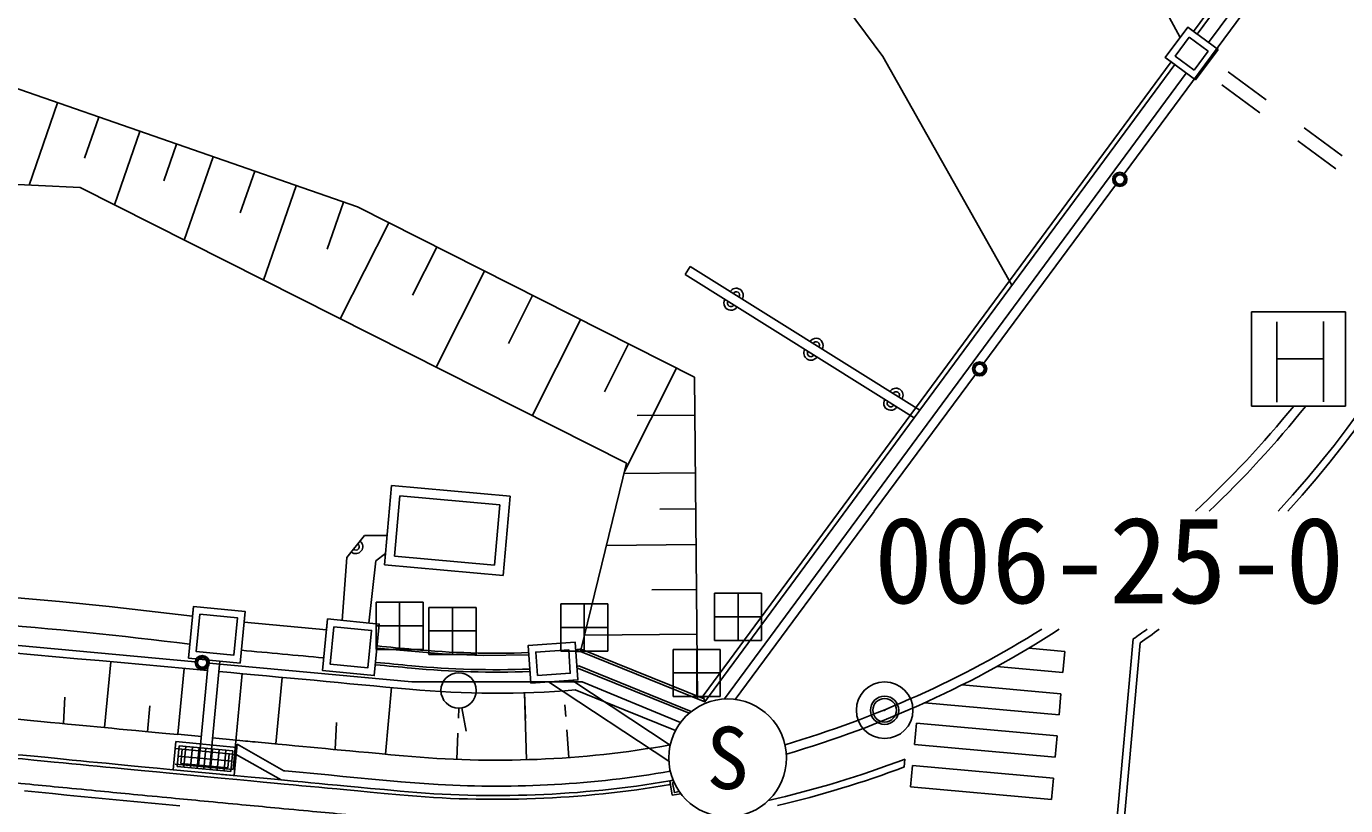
# Model space of a CAD drawing. Units: millimetres, scale not verified. Extents: x -1459003 to 1952903, y -3121393 to 1511092.
# Drawn here: x 398814 to 426808, y 280152 to 296676 of the extents above; entities that cross this region are included whole.
import ezdxf
from ezdxf.enums import TextEntityAlignment as Align

# ---------------------------------------------------------------- set-up
doc = ezdxf.new("R2010")
doc.units = ezdxf.units.MM
doc.header["$LTSCALE"] = 1000
doc.header["$PDMODE"] = 32
doc.header["$PDSIZE"] = 500
for name, color, linetype, lineweight in [('M-BGD', 7, 'Continuous', 25), ('M-BMK-OTRS', 5, 'Continuous', 25), ('M-BMK-ROW', 30, 'Continuous', 25), ('M-BMK-SRVR', 3, 'Continuous', 25), ('M-STR-STRC', 7, 'Continuous', 25)]:
    doc.layers.add(name, color=color, linetype=linetype, lineweight=lineweight)
doc.styles.add('ＭＳ ゴシック', font='')
doc.styles.get('ＭＳ ゴシック').set_extended_font_data('MS Gothic')

msp = doc.modelspace()

# ---------------------------------------------------------------- linework, layer by layer
at = {"layer": 'M-BGD'}
for p, q in [((416991, 296039), (413641, 300540)), ((423578, 296569), (426542, 300585)), ((423658, 296510), (426639, 300548)), ((423900, 296332), (426930, 300437)), ((422107, 293552), (424904, 297329)), ((422773, 297411), (423294, 296438)), ((395071, 296586), (405837, 292847)), ((422982, 296015), (423457, 296658)), ((423457, 296658), (424101, 296184)), ((423192, 296046), (423489, 296449)), ((423891, 296152), (423489, 296449)), ((423626, 295540), (424101, 296184)), ((413176, 282477), (423103, 295926)), ((419728, 291186), (416991, 296039)), ((422982, 296015), (422982, 296015)), ((423192, 296047), (423192, 296047)), ((423891, 296152), (423594, 295749)), ((423891, 296152), (423891, 296152)), ((423953, 295983), (423952, 295983)), ((413626, 282413), (423425, 295688)), ((423775, 295741), (423774, 295741)), ((425124, 295118), (424319, 295711)), ((424988, 294845), (424183, 295439)), ((399477, 295056), (398872, 293313)), ((400349, 294753), (400046, 293881)), ((426733, 293930), (425928, 294524)), ((401220, 294450), (400680, 292894)), ((426597, 293658), (425792, 294252)), ((401998, 294180), (401728, 293402)), ((386307, 293927), (399956, 293260)), ((402776, 293910), (402163, 292146)), ((403658, 293604), (403352, 292722)), ((411546, 287411), (399956, 293260)), ((404540, 293297), (403845, 291297)), ((419131, 289534), (421928, 293311)), ((405540, 292950), (405193, 291950)), ((405837, 292847), (412991, 289236)), ((406502, 292511), (405474, 290475)), ((407520, 291997), (407006, 290979)), ((408538, 291484), (407510, 289447)), ((412790, 291417), (412896, 291586)), ((417772, 288536), (412896, 291586)), ((417653, 288374), (412790, 291417)), ((409556, 290970), (409042, 289952)), ((410574, 290456), (409547, 288420)), ((411592, 289942), (411078, 288924)), ((412610, 289428), (411503, 287235)), ((412991, 289236), (413058, 282418)), ((416806, 286394), (418952, 289293)), ((412999, 288435), (411771, 288423)), ((411546, 287411), (410570, 283423)), ((413011, 287206), (411493, 287192)), ((406560, 286938), (406410, 285259)), ((409078, 286712), (406560, 286938)), ((406627, 285440), (406741, 286721)), ((406741, 286721), (408861, 286531)), ((408928, 285033), (409078, 286712)), ((408747, 285250), (408861, 286531)), ((413018, 286447), (412259, 286440)), ((413851, 282404), (416803, 286390)), ((405986, 285880), (405617, 285410)), ((406465, 285880), (405986, 285880)), ((413026, 285688), (411124, 285670)), ((405617, 285410), (405516, 284079)), ((406226, 285340), (406080, 284024)), ((406226, 285340), (406431, 285498)), ((408747, 285250), (406627, 285440)), ((406410, 285259), (408928, 285033)), ((413035, 284738), (412084, 284728)), ((397716, 283629), (402396, 283200)), ((413044, 283787), (410663, 283764)), ((410587, 283469), (413194, 282416)), ((400473, 281806), (400608, 283204)), ((402161, 283062), (402028, 281665)), ((402680, 283241), (402466, 280987)), ((402695, 283172), (406996, 282778)), ((402919, 283218), (402705, 280964)), ((410527, 283062), (412878, 282112)), ((410534, 283113), (412922, 282148)), ((403396, 282950), (403203, 280917)), ((404110, 281459), (404243, 282872)), ((406996, 282778), (410606, 282778)), ((412446, 281092), (409892, 282775)), ((412473, 281434), (410386, 282809)), ((410606, 282778), (412692, 281912)), ((406431, 281242), (406562, 282655)), ((409429, 281125), (409385, 282543)), ((409402, 281998), (409385, 282542)), ((410458, 282605), (411523, 282175)), ((410458, 282605), (411522, 282175)), ((410458, 282604), (411523, 282174)), ((413176, 282477), (413211, 282355)), ((399629, 282449), (399601, 281890)), ((401431, 282267), (401385, 281718)), ((407982, 282005), (407990, 282219)), ((408148, 281734), (408055, 282226)), ((410242, 282287), (410260, 282043)), ((405397, 281913), (405365, 281341)), ((411523, 282175), (412587, 281745)), ((402526, 281614), (402028, 281665)), ((407948, 281131), (407969, 281685)), ((410281, 281760), (410324, 281171)), ((401984, 281509), (401927, 280912)), ((403264, 281237), (401969, 281360)), ((403278, 281386), (401984, 281509)), ((402056, 281422), (402014, 280984)), ((403191, 281314), (402056, 281422)), ((402119, 281346), (402090, 281047)), ((402156, 280971), (402197, 281409)), ((402298, 280957), (402339, 281395)), ((402440, 280944), (402481, 281382)), ((402521, 281559), (402525, 281609)), ((402581, 280930), (402623, 281368)), ((402723, 280917), (402765, 281355)), ((403262, 281539), (402765, 281590)), ((403278, 281386), (403221, 280789)), ((403287, 281454), (403278, 281386)), ((403284, 281455), (404278, 280890)), ((403170, 281095), (402035, 281203)), ((402865, 280903), (402907, 281341)), ((403007, 280890), (403049, 281328)), ((403086, 280953), (403114, 281251)), ((403149, 280876), (403191, 281314)), ((403264, 281237), (404217, 280695)), ((401927, 280912), (403221, 280789)), ((401968, 281034), (403203, 280917)), ((402014, 280984), (403149, 280876)), ((402090, 281047), (403086, 280953)), ((402944, 280735), (402148, 280810)), ((404280, 280690), (404216, 280696)), ((412468, 280676), (412469, 280669)), ((412520, 280370), (412468, 280676)), ((412527, 280636), (412566, 280430)), ((412520, 280370), (412701, 280405))]:
    msp.add_line(p, q, dxfattribs=at)
for points in [[(422982, 296015), (422982, 296015), (423626, 295540)], [(423192, 296047), (423192, 296046), (423594, 295749)], [(406763, 280658), (406454, 280686), (406146, 280715), (405838, 280744), (405530, 280772), (405222, 280801), (404914, 280830), (404606, 280859), (404298, 280888), (404278, 280890)], [(412558, 280642), (412527, 280636), (412566, 280429), (412669, 280449)]]:
    msp.add_lwpolyline(points, dxfattribs=at)
for points in [[(402361, 284377), (403456, 284270), (403349, 283176), (402255, 283282)], [(402496, 284213), (403292, 284136), (403215, 283339), (402418, 283417)], [(405206, 284110), (406300, 284003), (406194, 282908), (405099, 283015)], [(405340, 283946), (406137, 283868), (406059, 283072), (405263, 283149)], [(409518, 282750), (410516, 282818), (410461, 283616), (409463, 283548)], [(409657, 282910), (410356, 282957), (410322, 283456), (409623, 283409)]]:
    msp.add_lwpolyline(points, close=True, dxfattribs=at)
for centre, radius in [((422017, 293432), 150), ((422017, 293432), 120), ((422017, 293432), 100), ((419042, 289414), 150), ((419042, 289414), 120), ((419042, 289414), 100), ((402545, 283186), 150), ((402545, 283186), 120), ((402545, 283186), 100), ((407986, 282594), 375)]:
    msp.add_circle(centre, radius, dxfattribs=at)
for centre, radius, start, end in [((444492, 872503), 605840, 261.18909, 261.18909), ((336281, -251332), 590751, 108.92784, 108.92784), ((327953, 48758), 244231, 77.98744, 77.98744), ((327967, 48816), 243571, 77.98532, 77.98532), ((249103, -1392240), 1683492, 84.67993, 84.67993), ((249103, -1392240), 1683492, 84.73973, 84.73973), ((413765, 290807), 150, 147.9629, 327.971), ((413875, 290974), 150, 327.9731, 147.965), ((413875, 290974), 75, 327.9697, 147.9641), ((413765, 290807), 75, 147.9671, 327.9615), ((246950, -1415440), 1705953, 84.68032, 84.68032), ((246950, -1415440), 1705953, 84.73933, 84.73933), ((415570, 289913), 150, 327.969, 147.9717), ((415461, 289746), 150, 147.9725, 327.967), ((415461, 289746), 75, 147.9574, 327.9791), ((415570, 289913), 75, 327.9751, 147.9535), ((417266, 288853), 150, 327.9697, 147.9669), ((417266, 288853), 75, 327.9587, 147.9642), ((417156, 288685), 150, 147.969, 327.9717), ((417156, 288685), 75, 147.9807, 327.9643), ((408780, 302364), 21800, 312.8993, 320.9349), ((408780, 302364), 22000, 313.457, 321.3564), ((248310, 3857), 282415, 80.7712, 80.7712), ((405802, 285645), 150, 231.7764, 51.7684), ((405802, 285645), 75, 231.7725, 51.7725), ((251739, -1363673), 1653592, 84.76344, 85.27532), ((390826, 192560), 92452, 82.83804, 82.83805), ((390828, 192573), 92320, 82.7426, 82.74261), ((390827, 192569), 91724, 82.82535, 85.57764), ((408780, 302364), 21800, 286.3361, 302.0884), ((408780, 302364), 22000, 286.2625, 302.9097), ((390826, 192553), 91619, 82.82355, 82.82356), ((246485, -1420463), 1711117, 84.6804, 84.73923), ((251779, -1363213), 1653980, 84.61418, 84.64068), ((408780, 302364), 18981, 264.689, 272.0939), ((408780, 302364), 18981, 275.113, 275.4603), ((251779, -1363213), 1653580, 84.61418, 84.64068), ((243209, -1454570), 1745389, 84.61561, 84.64071), ((408780, 302364), 19381, 264.689, 272.1313), ((408780, 302362), 19328, 264.6886, 272.1273), ((408780, 302362), 19328, 272.5721, 272.5826), ((408820, 301909), 18873, 275.093, 275.2105), ((408780, 302364), 19381, 275.088, 275.1699), ((251739, -1363673), 1653592, 84.61431, 84.75513), ((408780, 302364), 19830, 264.6888, 274.8544), ((408780, 302365), 21250, 264.6891, 280.0103), ((408780, 302364), 21800, 266.7768, 279.7619), ((408780, 302364), 22079, 264.6888, 279.6501), ((408780, 302364), 21999, 264.6888, 279.6503), ((408780, 302364), 21800, 264.689, 266.7768), ((408780, 302364), 22000, 279.6498, 279.8355)]:
    msp.add_arc(centre, radius, start, end, dxfattribs=at)
for points, knots in [([(402028, 281657), (400611, 281792), (400256, 281827), (399121, 281937), (397920, 282054), (397248, 282120), (396048, 282240), (394848, 282359), (394177, 282427), (392978, 282549), (391779, 282671), (391108, 282740), (389910, 282866), (388713, 282992), (388042, 283063), (386846, 283192), (386085, 283274), (385837, 283300), (384916, 283401)], [0, 0, 0, 0, 1, 1, 1, 2, 2, 2, 3, 3, 3, 4, 4, 4, 5, 5, 5, 6, 6, 6, 6]), ([(402148, 280810), (400483, 280971), (400066, 281011), (398733, 281141), (398132, 281200), (397796, 281233), (397195, 281292), (396595, 281351), (396258, 281384), (395658, 281444), (395058, 281504), (394722, 281538), (394122, 281599), (393522, 281659), (393186, 281693), (392586, 281755), (391987, 281816), (391651, 281851), (391051, 281913), (390452, 281975), (390116, 282010), (389517, 282073), (388918, 282136), (388582, 282171), (387983, 282235), (387384, 282299), (387049, 282335), (386450, 282399), (385916, 282457), (385591, 282492), (385102, 282546)], [0, 0, 0, 0, 1, 1, 1, 2, 2, 2, 3, 3, 3, 4, 4, 4, 5, 5, 5, 6, 6, 6, 7, 7, 7, 8, 8, 8, 9, 9, 9, 10, 10, 10, 10]), ([(402155, 280890), (400491, 281050), (400074, 281090), (398740, 281221), (398140, 281279), (397803, 281312), (397203, 281372), (396603, 281431), (396266, 281464), (395666, 281524), (395066, 281584), (394730, 281618), (394130, 281678), (393530, 281739), (393194, 281773), (392594, 281834), (391995, 281896), (391659, 281930), (391060, 281992), (390460, 282055), (390124, 282090), (389525, 282152), (388926, 282215), (388591, 282251), (387992, 282315), (387393, 282378), (387057, 282414), (386459, 282479), (385924, 282537), (385600, 282572), (385111, 282625)], [0, 0, 0, 0, 1, 1, 1, 2, 2, 2, 3, 3, 3, 4, 4, 4, 5, 5, 5, 6, 6, 6, 7, 7, 7, 8, 8, 8, 9, 9, 9, 10, 10, 10, 10]), ([(406813, 281206), (405313, 281346), (404937, 281381), (403734, 281495), (403550, 281512), (403492, 281517), (403262, 281539)], [0, 0, 0, 0, 1, 1, 1, 2, 2, 2, 2])]:
    msp.add_open_spline(points, degree=3, knots=knots, dxfattribs=at)
for points in [[(406744, 280459), (404848, 280637), (404848, 280637), (402952, 280815)], [(406737, 280379), (404840, 280557), (404840, 280557), (402944, 280735)]]:
    msp.add_open_spline(points, degree=3, dxfattribs=at)
at = {"layer": 'M-BMK-OTRS'}
msp.add_lwpolyline([(397709, 284638), (399515, 284482), (400573, 284376), (402341, 284171), (402361, 284377), (403456, 284270), (403434, 284043), (405183, 283881), (405206, 284110), (406300, 284003), (406250, 283488), (407638, 283368), (408510, 283336), (409477, 283347), (409463, 283548), (410461, 283616), (410475, 283410), (410570, 283423), (413211, 282356), (417653, 288374), (423183, 295866), (422982, 296015), (423457, 296658), (423658, 296510), (426639, 300548)], dxfattribs=at)
at = {"layer": 'M-BMK-ROW'}
for p, q in [((407233, 284463), (406233, 284463)), ((406233, 284463), (406233, 283463)), ((406733, 283463), (406733, 284463)), ((407233, 283463), (407233, 284463)), ((411153, 284429), (410153, 284429)), ((410153, 284429), (410153, 283429)), ((410653, 283429), (410653, 284429)), ((411153, 283429), (411153, 284429)), ((414416, 284654), (413416, 284654)), ((413416, 284654), (413416, 283654)), ((413916, 283654), (413916, 284654)), ((414416, 283654), (414416, 284654)), ((408356, 284356), (407356, 284356)), ((407356, 284356), (407356, 283356)), ((407856, 283356), (407856, 284356)), ((408356, 283356), (408356, 284356)), ((414416, 284154), (413416, 284154)), ((407233, 283963), (406233, 283963)), ((411153, 283929), (410153, 283929)), ((408356, 283856), (407356, 283856)), ((413416, 283654), (414416, 283654)), ((406233, 283463), (407233, 283463)), ((407356, 283356), (408356, 283356)), ((410153, 283429), (411153, 283429)), ((413539, 283465), (412539, 283465)), ((412539, 283465), (412539, 282465)), ((413039, 282465), (413039, 283465)), ((413539, 282465), (413539, 283465)), ((413539, 282965), (412539, 282965)), ((412539, 282465), (413539, 282465))]:
    msp.add_line(p, q, dxfattribs=at)
at = {"layer": 'M-BMK-SRVR'}
for radius in [600, 300]:
    msp.add_circle((417026, 282174), radius, dxfattribs=at)
msp.add_point((417026, 282174), dxfattribs=at)
at = {"layer": 'M-STR-STRC'}
for p, q in [((426808, 290626), (424808, 290626)), ((424808, 290626), (424808, 288626)), ((426808, 288626), (426808, 290626)), ((425349, 288710), (425349, 290410)), ((426340, 290421), (426340, 288716)), ((425349, 289626), (426340, 289626)), ((424808, 288626), (426808, 288626)), ((422303, 283686), (420467, 263300)), ((422446, 283603), (420623, 263358)), ((420084, 283490), (420848, 283421)), ((420848, 283421), (420808, 282973)), ((419405, 283099), (420808, 282973)), ((418673, 282714), (420768, 282525)), ((420768, 282525), (420727, 282077)), ((417878, 282333), (420727, 282077)), ((417699, 281898), (417659, 281449)), ((417699, 281898), (420687, 281629)), ((420687, 281629), (420647, 281180)), ((417659, 281449), (420647, 281180)), ((417442, 280971), (417455, 281136)), ((417618, 281001), (417578, 280553)), ((417618, 281001), (420606, 280732)), ((417578, 280553), (420566, 280284)), ((420606, 280732), (420566, 280284))]:
    msp.add_line(p, q, dxfattribs=at)
msp.add_lwpolyline([(402071, 280146), (401770, 280174), (401470, 280203), (401170, 280232), (400870, 280261), (400570, 280290), (400270, 280318), (399970, 280347), (399670, 280376), (399370, 280406), (399070, 280435), (398770, 280464)], dxfattribs=at)
msp.add_circle((413694, 281164), 1250, dxfattribs=at)
for centre, radius, start, end in [((447798, 891676), 619416, 260.19854, 260.19854), ((446458, 884104), 611726, 260.39352, 260.39352), ((442504, 859024), 586335, 261.56778, 261.56778), ((437337, 831795), 558628, 259.99993, 259.99993), ((408956, 301557), 22350, 317.2799, 354.6559), ((408956, 301557), 22500, 317.6316, 354.6559), ((409551, 302041), 22350, 304.7878, 305.7135), ((409551, 302041), 22500, 304.9664, 306.2414), ((409551, 302042), 22350, 282.9392, 290.7227), ((409551, 302042), 22500, 283.3735, 290.5425)]:
    msp.add_arc(centre, radius, start, end, dxfattribs=at)
msp.add_open_spline([(407491, 279787), (406759, 279855), (406575, 279872), (405989, 279927), (405402, 279981), (405073, 280012), (404487, 280067), (403900, 280123), (403572, 280154), (402985, 280209), (402399, 280265), (402071, 280296), (401485, 280352), (400898, 280408), (400570, 280440), (399984, 280497), (399398, 280553), (399070, 280585), (398484, 280643), (397899, 280700), (397571, 280732), (396985, 280790), (396400, 280848), (396072, 280880), (395486, 280939), (394901, 280997), (394573, 281030), (393988, 281089), (393403, 281149), (393075, 281182), (392490, 281242), (391906, 281302), (391578, 281335), (390993, 281396), (390409, 281456), (390081, 281491), (389497, 281552), (388912, 281613), (388585, 281648), (388001, 281710), (387417, 281772), (387090, 281807), (386506, 281870), (385922, 281933), (385595, 281969), (385011, 282033), (384971, 282037), (384941, 282040), (384912, 282043)], degree=3, knots=[0, 0, 0, 0, 1, 1, 1, 2, 2, 2, 3, 3, 3, 4, 4, 4, 5, 5, 5, 6, 6, 6, 7, 7, 7, 8, 8, 8, 9, 9, 9, 10, 10, 10, 11, 11, 11, 12, 12, 12, 13, 13, 13, 14, 14, 14, 15, 15, 15, 16, 16, 16, 16], dxfattribs=at)

# ---------------------------------------------------------------- texts
at = {"layer": 'M-BMK-SRVR', "style": 'ＭＳ ゴシック'}
msp.add_text('006-25-0-2', height=1833, dxfattribs=at).set_placement((416803, 283894), align=Align.BOTTOM_LEFT)
at = {"layer": 'M-STR-STRC', "style": 'ＭＳ ゴシック'}
msp.add_text('S', height=1320, dxfattribs=at).set_placement((413694, 281164), align=Align.MIDDLE_CENTER)

doc.saveas('drawing.dxf')
